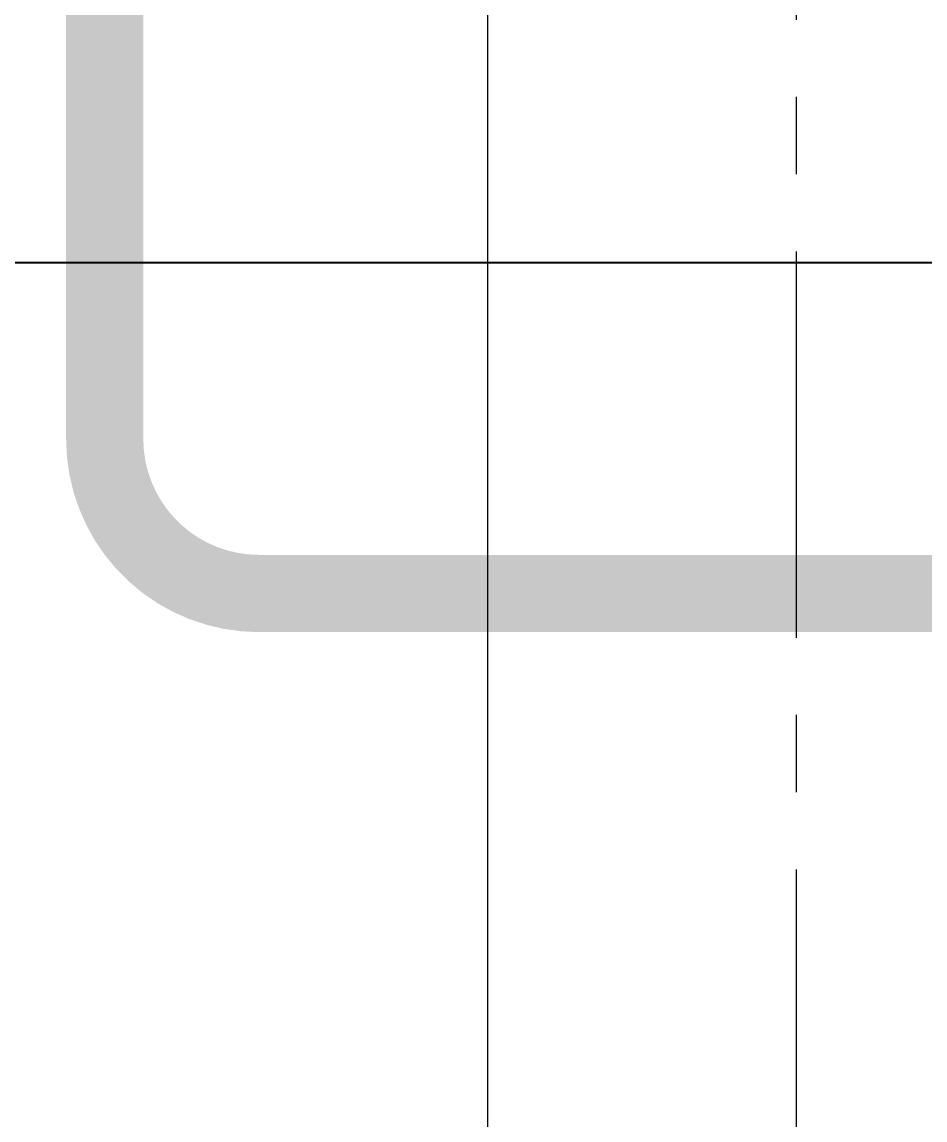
# Model space of a CAD drawing. Extents: x 220580 to 2027826, y -309201 to 71987.
# Drawn here: x 306051 to 307221, y -154679 to -153258 of the extents above; entities that cross this region are included whole.
import ezdxf

# ---------------------------------------------------------------- set-up
doc = ezdxf.new("R2010")
doc.units = 0
for name, pattern in [('CENTER', [2, 1.25, -0.25, 0.25, -0.25]), ('DASH', [0.35, 0.25, -0.1]), ('ZN-DASH', [0.35, 0.25, -0.1])]:
    doc.linetypes.add(name, pattern=pattern)
for name, color, linetype in [('1 轴线 辅助线', 1, 'CENTER'), ('20剖面图$0$COLUMN', 9, 'Continuous'), ('3索引', 3, 'Continuous')]:
    doc.layers.add(name, color=color, linetype=linetype)

# ---------------------------------------------------------------- blocks, each defined once
blk = doc.blocks.new('20250828132035')
at = {"color": 4, "linetype": 'ZN-DASH', "ltscale": 30, "const_width": 3}
blk.add_lwpolyline([(455.6, 11773.5), (455.6, 11760), (-2226.7, 11760)], dxfattribs=at)
at = {"layer": '20剖面图$0$COLUMN'}
blk.add_line((-600, 7550), (-600, 12550), dxfattribs=at)

msp = doc.modelspace()

# ---------------------------------------------------------------- linework, layer by layer
at = {"layer": '3索引', "linetype": 'DASH', "ltscale": 1000, "const_width": 100}
msp.add_lwpolyline([(306358.1, -150156.2), (308347.9, -150156.2, -0.414214), (308547.9, -150356.2), (308547.9, -153797.7, -0.414214), (308347.9, -153997.7), (306358.1, -153997.7, -0.414214), (306158.1, -153797.7), (306158.1, -150356.2, -0.414214)], format="xyb", close=True, dxfattribs=at)

# ---------------------------------------------------------------- next in the draw order: block references
at = {"ltscale": 30}
msp.add_blockref('20250828132035', (307254.4, -165329.4), dxfattribs=at)

# ---------------------------------------------------------------- next in the draw order: linework, layer by layer
at = {"layer": '1 轴线 辅助线', "ltscale": 400}
msp.add_line((307054.4, -168454.9), (307054.4, -148390.8), dxfattribs=at)

doc.saveas('drawing.dxf')
